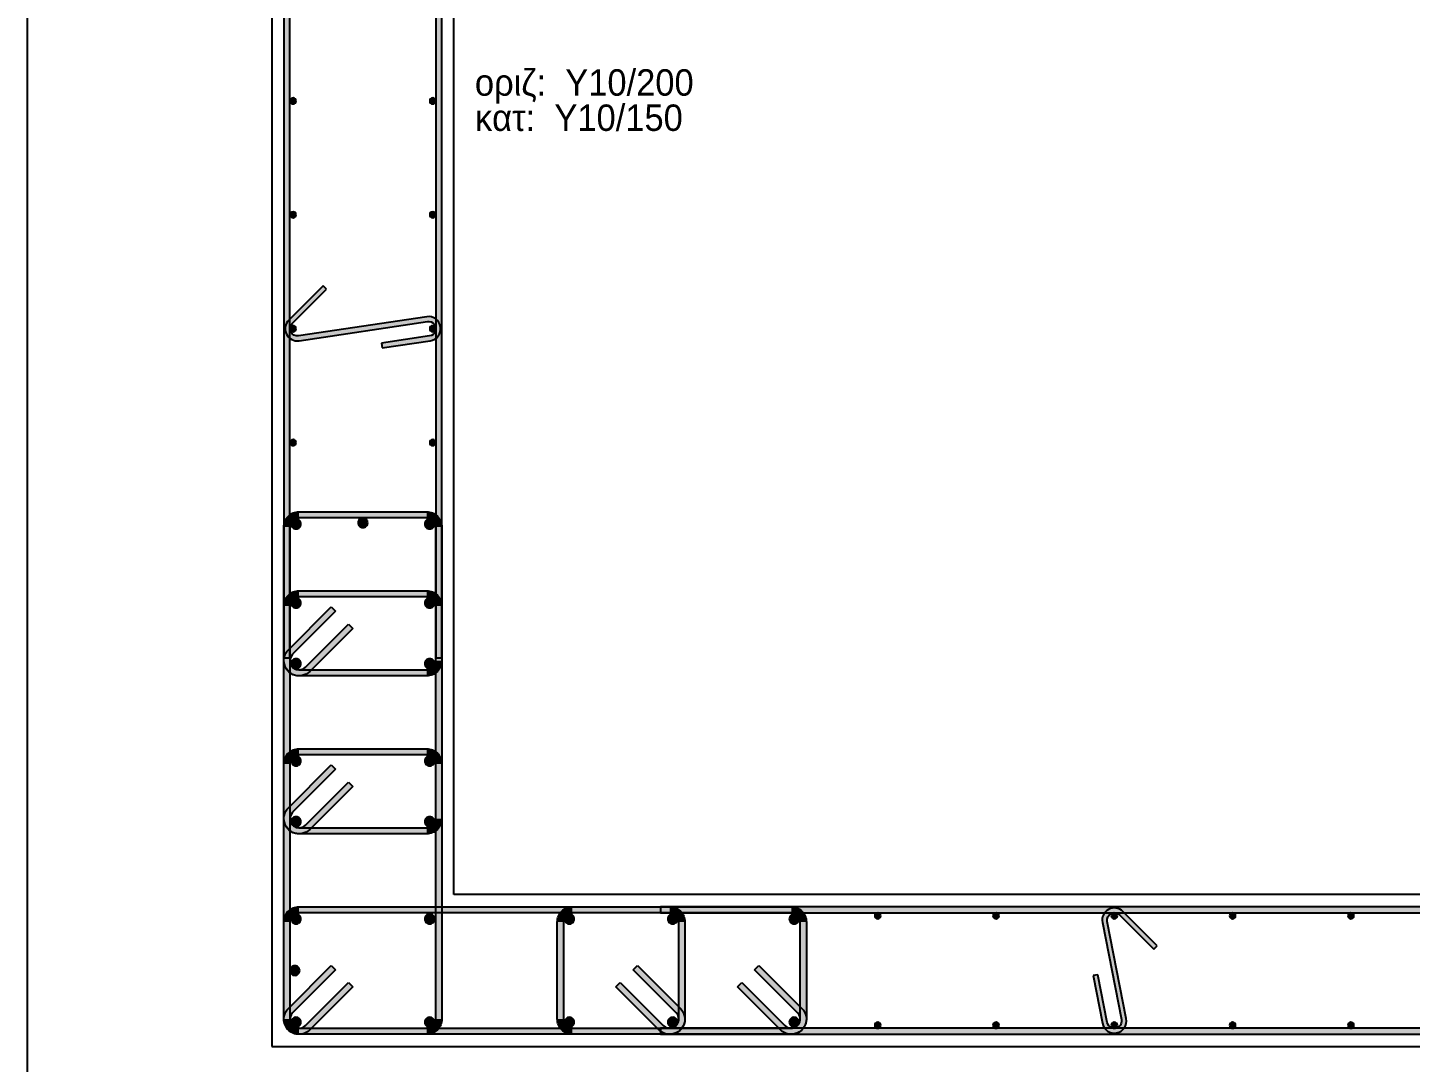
# Model space of a CAD drawing. Header units: millimetres. Extents: x -2171 to 1563, y -1758 to -1505.
# Drawn here: x 775.65 to 787.03, y -1623.61 to -1615.1 of the extents above; entities that cross this region are included whole.
import ezdxf

# ---------------------------------------------------------------- set-up
doc = ezdxf.new("R2010")
doc.units = ezdxf.units.MM
for name, color, linetype in [('-S_TEXT', 3, 'Continuous'), ('Col_Det', 7, 'Continuous'), ('Col_Det_Fill', 7, 'Continuous')]:
    doc.layers.add(name, color=color, linetype=linetype)
doc.styles.add('S1Arl22_b_934_161', font='arial.ttf', dxfattribs={"width": 0.933629, "height": 0.002175})

msp = doc.modelspace()

# ---------------------------------------------------------------- hatches: boundary and pattern name
at = {"layer": 'Col_Det_Fill'}
for color, points in [(252, [(777.8048, -1610.1814), (777.7548, -1610.1814), (777.7548, -1620.2844), (777.8048, -1620.2844)]), (252, [(779.0048, -1620.2844), (779.0548, -1620.2844), (779.0548, -1610.1814), (779.0048, -1610.1814)]), (133, [(777.8298, -1615.7266, 0.4142136), (777.8548, -1615.7016, 0.4142136), (777.8298, -1615.6766, 0.4142136), (777.8048, -1615.7016, 0.4142136)]), (133, [(778.9798, -1615.7266, 0.4142136), (779.0048, -1615.7016, 0.4142136), (778.9798, -1615.6766, 0.4142136), (778.9548, -1615.7016, 0.4142136)]), (133, [(777.8298, -1616.664, 0.4142136), (777.8548, -1616.639, 0.4142136), (777.8298, -1616.614, 0.4142136), (777.8048, -1616.639, 0.4142136)]), (133, [(778.9798, -1616.664, 0.4142136), (779.0048, -1616.639, 0.4142136), (778.9798, -1616.614, 0.4142136), (778.9548, -1616.639, 0.4142136)]), (252, [(777.7941, -1617.5056), (777.8224, -1617.5339), (778.1052, -1617.2511), (778.0769, -1617.2228)]), (252, [(777.8796, -1617.6752), (777.8737, -1617.6357, -0.7233449), (777.8224, -1617.5339), (777.7941, -1617.5056, 0.7233449)]), (252, [(778.9359, -1617.517), (778.93, -1617.4775), (777.8737, -1617.6357), (777.8796, -1617.6752)]), (252, [(778.9537, -1617.6357), (778.9596, -1617.6752, 1), (778.93, -1617.4775), (778.9359, -1617.517, -1)]), (133, [(777.8298, -1617.6013, 0.4142136), (777.8548, -1617.5763, 0.4142136), (777.8298, -1617.5513, 0.4142136), (777.8048, -1617.5763, 0.4142136)]), (252, [(778.5581, -1617.6949), (778.564, -1617.7345), (778.9596, -1617.6752), (778.9537, -1617.6357)]), (133, [(778.9798, -1617.6013, 0.4142136), (779.0048, -1617.5763, 0.4142136), (778.9798, -1617.5513, 0.4142136), (778.9548, -1617.5763, 0.4142136)]), (133, [(777.8298, -1618.5387, 0.4142136), (777.8548, -1618.5137, 0.4142136), (777.8298, -1618.4887, 0.4142136), (777.8048, -1618.5137, 0.4142136)]), (133, [(778.9798, -1618.5387, 0.4142136), (779.0048, -1618.5137, 0.4142136), (778.9798, -1618.4887, 0.4142136), (778.9548, -1618.5137, 0.4142136)]), (252, [(777.8048, -1619.2079), (777.7548, -1619.2079, -0.4142136), (777.8798, -1619.0829), (777.8798, -1619.1329, 0.4142136)]), (252, [(777.8798, -1619.1329), (777.8798, -1619.0829), (778.9298, -1619.0829), (778.9298, -1619.1329)]), (252, [(778.9298, -1619.1329), (778.9298, -1619.0829, -0.4142136), (779.0548, -1619.2079), (779.0048, -1619.2079, 0.4142136)]), (252, [(777.8048, -1623.2579), (777.7548, -1623.2579), (777.7548, -1619.2079), (777.8048, -1619.2079)]), (12, [(777.815, -1619.1832, 0.4142136), (777.855, -1619.2232, 0.4142136), (777.895, -1619.1832, 0.4142136), (777.855, -1619.1432, 0.4142136)]), (133, [(778.3648, -1619.1729, 0.4142136), (778.4048, -1619.2129, 0.4142136), (778.4448, -1619.1729, 0.4142136), (778.4048, -1619.1329, 0.4142136)]), (12, [(778.9145, -1619.1832, 0.4142136), (778.9545, -1619.2232, 0.4142136), (778.9945, -1619.1832, 0.4142136), (778.9545, -1619.1432, 0.4142136)]), (252, [(779.0048, -1619.2079), (779.0548, -1619.2079), (779.0548, -1623.2579), (779.0048, -1623.2579)]), (252, [(777.8048, -1619.8579), (777.7548, -1619.8579, -0.4142136), (777.8798, -1619.7329), (777.8798, -1619.7829, 0.4142136)]), (56, [(777.815, -1619.8332, 0.4142136), (777.855, -1619.8732, 0.4142136), (777.895, -1619.8332, 0.4142136), (777.855, -1619.7932, 0.4142136)]), (252, [(777.8798, -1619.7829), (777.8798, -1619.7329), (778.9298, -1619.7329), (778.9298, -1619.7829)]), (56, [(778.9145, -1619.8332, 0.4142136), (778.9545, -1619.8732, 0.4142136), (778.9945, -1619.8332, 0.4142136), (778.9545, -1619.7932, 0.4142136)]), (252, [(778.9298, -1619.7829), (778.9298, -1619.7329, -0.4142136), (779.0548, -1619.8579), (779.0048, -1619.8579, 0.4142136)]), (252, [(777.8048, -1620.3079), (777.7548, -1620.3079), (777.7548, -1619.8579), (777.8048, -1619.8579)]), (252, [(777.8268, -1620.2549), (777.7914, -1620.2195), (778.145, -1619.866), (778.1803, -1619.9013)]), (252, [(779.0048, -1619.8579), (779.0548, -1619.8579), (779.0548, -1620.3079), (779.0048, -1620.3079)]), (252, [(778.2864, -1620.0074), (778.3217, -1620.0427), (777.9682, -1620.3963), (777.9328, -1620.3609)]), (252, [(777.8798, -1620.3829), (777.8798, -1620.4329, -0.6681786), (777.7914, -1620.2195), (777.8268, -1620.2549, 0.6681786)]), (252, [(777.9328, -1620.3609), (777.9682, -1620.3963, -0.6681786), (777.7548, -1620.3079), (777.8048, -1620.3079, 0.6681786)]), (56, [(777.815, -1620.3327, 0.4142136), (777.855, -1620.3727, 0.4142136), (777.895, -1620.3327, 0.4142136), (777.855, -1620.2927, 0.4142136)]), (56, [(778.9145, -1620.3327, 0.4142136), (778.9545, -1620.3727, 0.4142136), (778.9945, -1620.3327, 0.4142136), (778.9545, -1620.2927, 0.4142136)]), (252, [(779.0048, -1620.3079), (779.0548, -1620.3079, -0.4142136), (778.9298, -1620.4329), (778.9298, -1620.3829, 0.4142136)]), (252, [(778.9298, -1620.3829), (778.9298, -1620.4329), (777.8798, -1620.4329), (777.8798, -1620.3829)]), (252, [(777.8048, -1621.1579), (777.7548, -1621.1579, -0.4142136), (777.8798, -1621.0329), (777.8798, -1621.0829, 0.4142136)]), (252, [(777.8798, -1621.0829), (777.8798, -1621.0329), (778.9298, -1621.0329), (778.9298, -1621.0829)]), (252, [(778.9298, -1621.0829), (778.9298, -1621.0329, -0.4142136), (779.0548, -1621.1579), (779.0048, -1621.1579, 0.4142136)]), (252, [(777.8048, -1621.6079), (777.7548, -1621.6079), (777.7548, -1621.1579), (777.8048, -1621.1579)]), (252, [(777.8268, -1621.5549), (777.7914, -1621.5195), (778.145, -1621.166), (778.1803, -1621.2013)]), (56, [(777.815, -1621.1332, 0.4142136), (777.855, -1621.1732, 0.4142136), (777.895, -1621.1332, 0.4142136), (777.855, -1621.0932, 0.4142136)]), (56, [(778.9145, -1621.1332, 0.4142136), (778.9545, -1621.1732, 0.4142136), (778.9945, -1621.1332, 0.4142136), (778.9545, -1621.0932, 0.4142136)]), (252, [(779.0048, -1621.1579), (779.0548, -1621.1579), (779.0548, -1621.6079), (779.0048, -1621.6079)]), (252, [(778.2864, -1621.3074), (778.3217, -1621.3427), (777.9682, -1621.6963), (777.9328, -1621.6609)]), (252, [(777.8798, -1621.6829), (777.8798, -1621.7329, -0.6681786), (777.7914, -1621.5195), (777.8268, -1621.5549, 0.6681786)]), (252, [(777.9328, -1621.6609), (777.9682, -1621.6963, -0.6681786), (777.7548, -1621.6079), (777.8048, -1621.6079, 0.6681786)]), (56, [(777.815, -1621.6327, 0.4142136), (777.855, -1621.6727, 0.4142136), (777.895, -1621.6327, 0.4142136), (777.855, -1621.5927, 0.4142136)]), (56, [(778.9145, -1621.6327, 0.4142136), (778.9545, -1621.6727, 0.4142136), (778.9945, -1621.6327, 0.4142136), (778.9545, -1621.5927, 0.4142136)]), (252, [(779.0048, -1621.6079), (779.0548, -1621.6079, -0.4142136), (778.9298, -1621.7329), (778.9298, -1621.6829, 0.4142136)]), (252, [(778.9298, -1621.6829), (778.9298, -1621.7329), (777.8798, -1621.7329), (777.8798, -1621.6829)]), (252, [(777.8048, -1622.4579), (777.7548, -1622.4579, -0.4142136), (777.8798, -1622.3329), (777.8798, -1622.3829, 0.4142136)]), (12, [(777.815, -1622.4332, 0.4142136), (777.855, -1622.4732, 0.4142136), (777.895, -1622.4332, 0.4142136), (777.855, -1622.3932, 0.4142136)]), (252, [(777.8798, -1622.3829), (777.8798, -1622.3329), (781.9298, -1622.3329), (781.9298, -1622.3829)]), (12, [(778.9145, -1622.4332, 0.4142136), (778.9545, -1622.4732, 0.4142136), (778.9945, -1622.4332, 0.4142136), (778.9545, -1622.3932, 0.4142136)]), (252, [(780.0548, -1622.4579), (780.0048, -1622.4579, -0.4142136), (780.1298, -1622.3329), (780.1298, -1622.3829, 0.4142136)]), (56, [(780.065, -1622.4332, 0.4142136), (780.105, -1622.4732, 0.4142136), (780.145, -1622.4332, 0.4142136), (780.105, -1622.3932, 0.4142136)]), (252, [(780.1298, -1622.3829), (780.1298, -1622.3329), (780.9298, -1622.3329), (780.9298, -1622.3829)]), (252, [(801.9563, -1622.3829), (801.9563, -1622.3329), (780.8533, -1622.3329), (780.8533, -1622.3829)]), (56, [(780.9145, -1622.4332, 0.4142136), (780.9545, -1622.4732, 0.4142136), (780.9945, -1622.4332, 0.4142136), (780.9545, -1622.3932, 0.4142136)]), (252, [(780.9298, -1622.3829), (780.9298, -1622.3329, -0.4142136), (781.0548, -1622.4579), (781.0048, -1622.4579, 0.4142136)]), (12, [(781.9145, -1622.4332, 0.4142136), (781.9545, -1622.4732, 0.4142136), (781.9945, -1622.4332, 0.4142136), (781.9545, -1622.3932, 0.4142136)]), (252, [(781.9298, -1622.3829), (781.9298, -1622.3329, -0.4142136), (782.0548, -1622.4579), (782.0048, -1622.4579, 0.4142136)]), (133, [(782.6171, -1622.4079, 0.4142136), (782.6421, -1622.4329, 0.4142136), (782.6671, -1622.4079, 0.4142136), (782.6421, -1622.3829, 0.4142136)]), (133, [(783.5907, -1622.4079, 0.4142136), (783.6157, -1622.4329, 0.4142136), (783.6407, -1622.4079, 0.4142136), (783.6157, -1622.3829, 0.4142136)]), (252, [(784.4912, -1622.4622), (784.5305, -1622.4545, -0.7407348), (784.6318, -1622.4005), (784.6601, -1622.3722, 0.7407348)]), (133, [(784.5644, -1622.4079, 0.4142136), (784.5894, -1622.4329, 0.4142136), (784.6144, -1622.4079, 0.4142136), (784.5894, -1622.3829, 0.4142136)]), (252, [(784.6601, -1622.3722), (784.6318, -1622.4005), (784.9146, -1622.6833), (784.9429, -1622.655)]), (133, [(785.538, -1622.4079, 0.4142136), (785.563, -1622.4329, 0.4142136), (785.588, -1622.4079, 0.4142136), (785.563, -1622.3829, 0.4142136)]), (133, [(786.5116, -1622.4079, 0.4142136), (786.5366, -1622.4329, 0.4142136), (786.5616, -1622.4079, 0.4142136), (786.5366, -1622.3829, 0.4142136)]), (252, [(777.8048, -1623.2579), (777.7548, -1623.2579), (777.7548, -1622.4579), (777.8048, -1622.4579)]), (252, [(780.0548, -1623.2579), (780.0048, -1623.2579), (780.0048, -1622.4579), (780.0548, -1622.4579)]), (252, [(781.0048, -1622.4579), (781.0548, -1622.4579), (781.0548, -1623.2579), (781.0048, -1623.2579)]), (252, [(782.0048, -1622.4579), (782.0548, -1622.4579), (782.0548, -1623.2579), (782.0048, -1623.2579)]), (252, [(784.6482, -1623.2613), (784.6875, -1623.2536), (784.5305, -1622.4545), (784.4912, -1622.4622)]), (252, [(777.8268, -1623.2049), (777.7914, -1623.1695), (778.145, -1622.816), (778.1803, -1622.8513)]), (133, [(777.8048, -1622.8579, 0.4142136), (777.8448, -1622.8979, 0.4142136), (777.8848, -1622.8579, 0.4142136), (777.8448, -1622.8179, 0.4142136)]), (252, [(780.6293, -1622.8513), (780.6646, -1622.816), (781.0182, -1623.1695), (780.9828, -1623.2049)]), (252, [(781.6293, -1622.8513), (781.6646, -1622.816), (782.0182, -1623.1695), (781.9828, -1623.2049)]), (252, [(778.2864, -1622.9574), (778.3217, -1622.9927), (777.9682, -1623.3463), (777.9328, -1623.3109)]), (252, [(780.8768, -1623.3109), (780.8414, -1623.3463), (780.4878, -1622.9927), (780.5232, -1622.9574)]), (252, [(781.8768, -1623.3109), (781.8414, -1623.3463), (781.4878, -1622.9927), (781.5232, -1622.9574)]), (252, [(784.4534, -1622.892), (784.4141, -1622.8997), (784.4912, -1623.2922), (784.5305, -1623.2845)]), (252, [(777.8798, -1623.3329), (777.8798, -1623.3829, -0.6681786), (777.7914, -1623.1695), (777.8268, -1623.2049, 0.6681786)]), (252, [(780.9828, -1623.2049), (781.0182, -1623.1695, -0.6681786), (780.9298, -1623.3829), (780.9298, -1623.3329, 0.6681786)]), (252, [(781.9828, -1623.2049), (782.0182, -1623.1695, -0.6681786), (781.9298, -1623.3829), (781.9298, -1623.3329, 0.6681786)]), (252, [(777.9328, -1623.3109), (777.9682, -1623.3463, -0.6681786), (777.7548, -1623.2579), (777.8048, -1623.2579, 0.6681786)]), (252, [(777.8798, -1623.3329), (777.8798, -1623.3829, -0.4142136), (777.7548, -1623.2579), (777.8048, -1623.2579, 0.4142136)]), (12, [(777.815, -1623.2827, 0.4142136), (777.855, -1623.3227, 0.4142136), (777.895, -1623.2827, 0.4142136), (777.855, -1623.2427, 0.4142136)]), (12, [(778.9145, -1623.2827, 0.4142136), (778.9545, -1623.3227, 0.4142136), (778.9945, -1623.2827, 0.4142136), (778.9545, -1623.2427, 0.4142136)]), (252, [(779.0048, -1623.2579), (779.0548, -1623.2579, -0.4142136), (778.9298, -1623.3829), (778.9298, -1623.3329, 0.4142136)]), (252, [(780.1298, -1623.3329), (780.1298, -1623.3829, -0.4142136), (780.0048, -1623.2579), (780.0548, -1623.2579, 0.4142136)]), (56, [(780.065, -1623.2827, 0.4142136), (780.105, -1623.3227, 0.4142136), (780.145, -1623.2827, 0.4142136), (780.105, -1623.2427, 0.4142136)]), (252, [(781.0048, -1623.2579), (781.0548, -1623.2579, -0.6681786), (780.8414, -1623.3463), (780.8768, -1623.3109, 0.6681786)]), (56, [(780.9145, -1623.2827, 0.4142136), (780.9545, -1623.3227, 0.4142136), (780.9945, -1623.2827, 0.4142136), (780.9545, -1623.2427, 0.4142136)]), (252, [(782.0048, -1623.2579), (782.0548, -1623.2579, -0.6681786), (781.8414, -1623.3463), (781.8768, -1623.3109, 0.6681786)]), (12, [(781.9145, -1623.2827, 0.4142136), (781.9545, -1623.3227, 0.4142136), (781.9945, -1623.2827, 0.4142136), (781.9545, -1623.2427, 0.4142136)]), (133, [(782.6171, -1623.3079, 0.4142136), (782.6421, -1623.3329, 0.4142136), (782.6671, -1623.3079, 0.4142136), (782.6421, -1623.2829, 0.4142136)]), (133, [(783.5907, -1623.3079, 0.4142136), (783.6157, -1623.3329, 0.4142136), (783.6407, -1623.3079, 0.4142136), (783.6157, -1623.2829, 0.4142136)]), (252, [(784.5305, -1623.2845), (784.4912, -1623.2922, 1), (784.6875, -1623.2536), (784.6482, -1623.2613, -1)]), (133, [(784.5644, -1623.3079, 0.4142136), (784.5894, -1623.3329, 0.4142136), (784.6144, -1623.3079, 0.4142136), (784.5894, -1623.2829, 0.4142136)]), (133, [(785.538, -1623.3079, 0.4142136), (785.563, -1623.3329, 0.4142136), (785.588, -1623.3079, 0.4142136), (785.563, -1623.2829, 0.4142136)]), (133, [(786.5116, -1623.3079, 0.4142136), (786.5366, -1623.3329, 0.4142136), (786.5616, -1623.3079, 0.4142136), (786.5366, -1623.2829, 0.4142136)]), (252, [(778.9298, -1623.3329), (778.9298, -1623.3829), (777.8798, -1623.3829), (777.8798, -1623.3329)]), (252, [(781.9298, -1623.3329), (781.9298, -1623.3829), (777.8798, -1623.3829), (777.8798, -1623.3329)]), (252, [(780.9298, -1623.3329), (780.9298, -1623.3829), (780.1298, -1623.3829), (780.1298, -1623.3329)]), (252, [(780.8533, -1623.3329), (780.8533, -1623.3829), (801.9563, -1623.3829), (801.9563, -1623.3329)])]:
    msp.add_hatch(color=color, dxfattribs=at).paths.add_polyline_path(points)

# ---------------------------------------------------------------- linework, layer by layer
at = {"layer": '-S_TEXT', "ltscale": 5}
msp.add_lwpolyline([(775.6459, -1590.2497), (833.7934, -1590.2497), (833.7934, -1630.2944), (775.6459, -1630.2944)], close=True, dxfattribs=at)
at = {"layer": 'Col_Det', "color": 7}
for points in [[(777.6548, -1606.9829), (777.6548, -1623.4829)], [(779.1548, -1622.2329), (779.1548, -1606.9829)], [(777.7548, -1610.1814), (777.7548, -1620.2844)], [(777.8048, -1620.2844), (777.8048, -1610.1814)], [(779.0048, -1610.1814), (779.0048, -1620.2844)], [(779.0548, -1620.2844), (779.0548, -1610.1814)], [(778.0769, -1617.2228), (777.7941, -1617.5056)], [(777.8224, -1617.5339), (778.1052, -1617.2511)], [(778.1052, -1617.2511), (778.0769, -1617.2228)], [(778.93, -1617.4775), (777.8737, -1617.6357)], [(777.8796, -1617.6752), (778.9359, -1617.517)], [(778.9537, -1617.6357), (778.5581, -1617.6949)], [(778.5581, -1617.6949), (778.564, -1617.7345)], [(778.564, -1617.7345), (778.9596, -1617.6752)], [(777.8798, -1619.0829), (778.9298, -1619.0829)], [(777.7548, -1623.2579), (777.7548, -1619.2079)], [(777.8048, -1619.2079), (777.8048, -1623.2579)], [(778.9298, -1619.1329), (777.8798, -1619.1329)], [(779.0048, -1623.2579), (779.0048, -1619.2079)], [(779.0548, -1619.2079), (779.0548, -1623.2579)], [(777.8798, -1619.7329), (778.9298, -1619.7329)], [(778.9298, -1619.7829), (777.8798, -1619.7829)], [(777.7548, -1620.3079), (777.7548, -1619.8579)], [(777.7914, -1620.2195), (778.145, -1619.866)], [(777.8048, -1619.8579), (777.8048, -1620.3079)], [(778.1803, -1619.9013), (777.8268, -1620.2549)], [(778.145, -1619.866), (778.1803, -1619.9013)], [(779.0048, -1620.3079), (779.0048, -1619.8579)], [(779.0548, -1619.8579), (779.0548, -1620.3079)], [(777.9328, -1620.3609), (778.2864, -1620.0074)], [(778.2864, -1620.0074), (778.3217, -1620.0427)], [(778.3217, -1620.0427), (777.9682, -1620.3963)], [(777.7548, -1620.2844), (777.8048, -1620.2844)], [(779.0048, -1620.2844), (779.0548, -1620.2844)], [(777.8798, -1620.3829), (778.9298, -1620.3829)], [(778.9298, -1620.4329), (777.8798, -1620.4329)], [(777.8798, -1621.0329), (778.9298, -1621.0329)], [(777.7548, -1621.6079), (777.7548, -1621.1579)], [(777.7914, -1621.5195), (778.145, -1621.166)], [(777.8048, -1621.1579), (777.8048, -1621.6079)], [(778.9298, -1621.0829), (777.8798, -1621.0829)], [(778.145, -1621.166), (778.1803, -1621.2013)], [(779.0048, -1621.6079), (779.0048, -1621.1579)], [(779.0548, -1621.1579), (779.0548, -1621.6079)], [(778.1803, -1621.2013), (777.8268, -1621.5549)], [(777.9328, -1621.6609), (778.2864, -1621.3074)], [(778.3217, -1621.3427), (777.9682, -1621.6963)], [(778.2864, -1621.3074), (778.3217, -1621.3427)], [(777.8798, -1621.6829), (778.9298, -1621.6829)], [(778.9298, -1621.7329), (777.8798, -1621.7329)], [(805.1548, -1622.2329), (779.1548, -1622.2329)], [(777.8798, -1622.3329), (781.9298, -1622.3329)], [(781.9298, -1622.3829), (777.8798, -1622.3829)], [(780.1298, -1622.3329), (780.9298, -1622.3329)], [(780.9298, -1622.3829), (780.1298, -1622.3829)], [(801.9563, -1622.3329), (780.8533, -1622.3329)], [(780.8533, -1622.3329), (780.8533, -1622.3829)], [(780.8533, -1622.3829), (801.9563, -1622.3829)], [(784.6318, -1622.4005), (784.9146, -1622.6833)], [(784.9429, -1622.655), (784.6601, -1622.3722)], [(777.7548, -1623.2579), (777.7548, -1622.4579)], [(777.8048, -1622.4579), (777.8048, -1623.2579)], [(780.0048, -1623.2579), (780.0048, -1622.4579)], [(780.0548, -1622.4579), (780.0548, -1623.2579)], [(781.0048, -1623.2579), (781.0048, -1622.4579)], [(781.0548, -1622.4579), (781.0548, -1623.2579)], [(782.0048, -1623.2579), (782.0048, -1622.4579)], [(782.0548, -1622.4579), (782.0548, -1623.2579)], [(784.4912, -1622.4622), (784.6482, -1623.2613)], [(784.6875, -1623.2536), (784.5305, -1622.4545)], [(784.9146, -1622.6833), (784.9429, -1622.655)], [(777.7914, -1623.1695), (778.145, -1622.816)], [(778.1803, -1622.8513), (777.8268, -1623.2049)], [(778.145, -1622.816), (778.1803, -1622.8513)], [(780.6293, -1622.8513), (780.6646, -1622.816)], [(780.9828, -1623.2049), (780.6293, -1622.8513)], [(780.6646, -1622.816), (781.0182, -1623.1695)], [(781.6293, -1622.8513), (781.6646, -1622.816)], [(781.9828, -1623.2049), (781.6293, -1622.8513)], [(781.6646, -1622.816), (782.0182, -1623.1695)], [(777.9328, -1623.3109), (778.2864, -1622.9574)], [(778.2864, -1622.9574), (778.3217, -1622.9927)], [(780.4878, -1622.9927), (780.5232, -1622.9574)], [(780.5232, -1622.9574), (780.8768, -1623.3109)], [(781.4878, -1622.9927), (781.5232, -1622.9574)], [(781.5232, -1622.9574), (781.8768, -1623.3109)], [(784.4534, -1622.892), (784.4141, -1622.8997)], [(784.4141, -1622.8997), (784.4912, -1623.2922)], [(784.5305, -1623.2845), (784.4534, -1622.892)], [(778.3217, -1622.9927), (777.9682, -1623.3463)], [(780.8414, -1623.3463), (780.4878, -1622.9927)], [(781.8414, -1623.3463), (781.4878, -1622.9927)], [(777.8798, -1623.3329), (778.9298, -1623.3329)], [(777.8798, -1623.3329), (781.9298, -1623.3329)], [(778.9298, -1623.3829), (777.8798, -1623.3829)], [(781.9298, -1623.3829), (777.8798, -1623.3829)], [(780.1298, -1623.3329), (780.9298, -1623.3329)], [(780.9298, -1623.3829), (780.1298, -1623.3829)], [(780.8533, -1623.3329), (780.8533, -1623.3829)], [(801.9563, -1623.3329), (780.8533, -1623.3329)], [(780.8533, -1623.3829), (801.9563, -1623.3829)], [(777.6548, -1623.4829), (805.1548, -1623.4829)]]:
    msp.add_lwpolyline(points, dxfattribs=at)
for points in [[(777.8298, -1615.6766, 0.4142136), (777.8048, -1615.7016, 0.4142136)], [(777.8048, -1615.7016, 0.4142136), (777.8298, -1615.7266, 0.4142136)], [(777.8548, -1615.7016, 0.4142136), (777.8298, -1615.6766, 0.4142136)], [(777.8298, -1615.7266, 0.4142136), (777.8548, -1615.7016, 0.4142136)], [(778.9798, -1615.6766, 0.4142136), (778.9548, -1615.7016, 0.4142136)], [(778.9548, -1615.7016, 0.4142136), (778.9798, -1615.7266, 0.4142136)], [(779.0048, -1615.7016, 0.4142136), (778.9798, -1615.6766, 0.4142136)], [(778.9798, -1615.7266, 0.4142136), (779.0048, -1615.7016, 0.4142136)], [(777.8298, -1616.614, 0.4142136), (777.8048, -1616.639, 0.4142136)], [(777.8548, -1616.639, 0.4142136), (777.8298, -1616.614, 0.4142136)], [(778.9798, -1616.614, 0.4142136), (778.9548, -1616.639, 0.4142136)], [(779.0048, -1616.639, 0.4142136), (778.9798, -1616.614, 0.4142136)], [(777.8048, -1616.639, 0.4142136), (777.8298, -1616.664, 0.4142136)], [(777.8298, -1616.664, 0.4142136), (777.8548, -1616.639, 0.4142136)], [(778.9548, -1616.639, 0.4142136), (778.9798, -1616.664, 0.4142136)], [(778.9798, -1616.664, 0.4142136), (779.0048, -1616.639, 0.4142136)], [(777.7941, -1617.5056, 0.7233449), (777.8796, -1617.6752, 0.7233449)], [(778.9596, -1617.6752, 1), (778.93, -1617.4775)], [(778.9359, -1617.517, -1), (778.9537, -1617.6357, -1)], [(777.8737, -1617.6357, -0.7233449), (777.8224, -1617.5339)], [(777.8298, -1617.5513, 0.4142136), (777.8048, -1617.5763, 0.4142136)], [(777.8048, -1617.5763, 0.4142136), (777.8298, -1617.6013, 0.4142136)], [(777.8548, -1617.5763, 0.4142136), (777.8298, -1617.5513, 0.4142136)], [(777.8298, -1617.6013, 0.4142136), (777.8548, -1617.5763, 0.4142136)], [(778.9798, -1617.5513, 0.4142136), (778.9548, -1617.5763, 0.4142136)], [(778.9548, -1617.5763, 0.4142136), (778.9798, -1617.6013, 0.4142136)], [(779.0048, -1617.5763, 0.4142136), (778.9798, -1617.5513, 0.4142136)], [(778.9798, -1617.6013, 0.4142136), (779.0048, -1617.5763, 0.4142136)], [(777.8298, -1618.4887, 0.4142136), (777.8048, -1618.5137, 0.4142136)], [(777.8048, -1618.5137, 0.4142136), (777.8298, -1618.5387, 0.4142136)], [(777.8548, -1618.5137, 0.4142136), (777.8298, -1618.4887, 0.4142136)], [(777.8298, -1618.5387, 0.4142136), (777.8548, -1618.5137, 0.4142136)], [(778.9798, -1618.4887, 0.4142136), (778.9548, -1618.5137, 0.4142136)], [(778.9548, -1618.5137, 0.4142136), (778.9798, -1618.5387, 0.4142136)], [(779.0048, -1618.5137, 0.4142136), (778.9798, -1618.4887, 0.4142136)], [(778.9798, -1618.5387, 0.4142136), (779.0048, -1618.5137, 0.4142136)], [(777.7548, -1619.2079, -0.4142136), (777.8798, -1619.0829)], [(778.9298, -1619.0829, -0.4142136), (779.0548, -1619.2079)], [(777.8798, -1619.1329, 0.4142136), (777.8048, -1619.2079, 0.4142136)], [(777.855, -1619.1432, 0.4142136), (777.815, -1619.1832, 0.4142136)], [(777.815, -1619.1832, 0.4142136), (777.855, -1619.2232, 0.4142136)], [(777.895, -1619.1832, 0.4142136), (777.855, -1619.1432, 0.4142136)], [(777.855, -1619.2232, 0.4142136), (777.895, -1619.1832, 0.4142136)], [(778.4048, -1619.1329, 0.4142136), (778.3648, -1619.1729, 0.4142136)], [(778.3648, -1619.1729, 0.4142136), (778.4048, -1619.2129, 0.4142136)], [(778.4448, -1619.1729, 0.4142136), (778.4048, -1619.1329, 0.4142136)], [(778.4048, -1619.2129, 0.4142136), (778.4448, -1619.1729, 0.4142136)], [(778.9545, -1619.1432, 0.4142136), (778.9145, -1619.1832, 0.4142136)], [(778.9145, -1619.1832, 0.4142136), (778.9545, -1619.2232, 0.4142136)], [(779.0048, -1619.2079, 0.4142136), (778.9298, -1619.1329, 0.4142136)], [(778.9945, -1619.1832, 0.4142136), (778.9545, -1619.1432, 0.4142136)], [(778.9545, -1619.2232, 0.4142136), (778.9945, -1619.1832, 0.4142136)], [(777.7548, -1619.8579, -0.4142136), (777.8798, -1619.7329)], [(777.8798, -1619.7829, 0.4142136), (777.8048, -1619.8579, 0.4142136)], [(777.855, -1619.7932, 0.4142136), (777.815, -1619.8332, 0.4142136)], [(777.895, -1619.8332, 0.4142136), (777.855, -1619.7932, 0.4142136)], [(778.9545, -1619.7932, 0.4142136), (778.9145, -1619.8332, 0.4142136)], [(778.9298, -1619.7329, -0.4142136), (779.0548, -1619.8579)], [(779.0048, -1619.8579, 0.4142136), (778.9298, -1619.7829, 0.4142136)], [(778.9945, -1619.8332, 0.4142136), (778.9545, -1619.7932, 0.4142136)], [(777.815, -1619.8332, 0.4142136), (777.855, -1619.8732, 0.4142136)], [(777.855, -1619.8732, 0.4142136), (777.895, -1619.8332, 0.4142136)], [(778.9145, -1619.8332, 0.4142136), (778.9545, -1619.8732, 0.4142136)], [(778.9545, -1619.8732, 0.4142136), (778.9945, -1619.8332, 0.4142136)], [(777.8798, -1620.4329, -0.6681786), (777.7914, -1620.2195)], [(777.8268, -1620.2549, 0.6681786), (777.8798, -1620.3829, 0.6681786)], [(777.9682, -1620.3963, -0.6681786), (777.7548, -1620.3079)], [(777.8048, -1620.3079, 0.6681786), (777.9328, -1620.3609, 0.6681786)], [(777.855, -1620.2927, 0.4142136), (777.815, -1620.3327, 0.4142136)], [(777.815, -1620.3327, 0.4142136), (777.855, -1620.3727, 0.4142136)], [(777.895, -1620.3327, 0.4142136), (777.855, -1620.2927, 0.4142136)], [(777.855, -1620.3727, 0.4142136), (777.895, -1620.3327, 0.4142136)], [(778.9545, -1620.2927, 0.4142136), (778.9145, -1620.3327, 0.4142136)], [(778.9145, -1620.3327, 0.4142136), (778.9545, -1620.3727, 0.4142136)], [(779.0548, -1620.3079, -0.4142136), (778.9298, -1620.4329)], [(778.9298, -1620.3829, 0.4142136), (779.0048, -1620.3079, 0.4142136)], [(778.9945, -1620.3327, 0.4142136), (778.9545, -1620.2927, 0.4142136)], [(778.9545, -1620.3727, 0.4142136), (778.9945, -1620.3327, 0.4142136)], [(777.7548, -1621.1579, -0.4142136), (777.8798, -1621.0329)], [(778.9298, -1621.0329, -0.4142136), (779.0548, -1621.1579)], [(777.8798, -1621.0829, 0.4142136), (777.8048, -1621.1579, 0.4142136)], [(777.855, -1621.0932, 0.4142136), (777.815, -1621.1332, 0.4142136)], [(777.815, -1621.1332, 0.4142136), (777.855, -1621.1732, 0.4142136)], [(777.895, -1621.1332, 0.4142136), (777.855, -1621.0932, 0.4142136)], [(777.855, -1621.1732, 0.4142136), (777.895, -1621.1332, 0.4142136)], [(778.9545, -1621.0932, 0.4142136), (778.9145, -1621.1332, 0.4142136)], [(778.9145, -1621.1332, 0.4142136), (778.9545, -1621.1732, 0.4142136)], [(779.0048, -1621.1579, 0.4142136), (778.9298, -1621.0829, 0.4142136)], [(778.9945, -1621.1332, 0.4142136), (778.9545, -1621.0932, 0.4142136)], [(778.9545, -1621.1732, 0.4142136), (778.9945, -1621.1332, 0.4142136)], [(777.8798, -1621.7329, -0.6681786), (777.7914, -1621.5195)], [(777.9682, -1621.6963, -0.6681786), (777.7548, -1621.6079)], [(777.8268, -1621.5549, 0.6681786), (777.8798, -1621.6829, 0.6681786)], [(777.8048, -1621.6079, 0.6681786), (777.9328, -1621.6609, 0.6681786)], [(777.855, -1621.5927, 0.4142136), (777.815, -1621.6327, 0.4142136)], [(777.895, -1621.6327, 0.4142136), (777.855, -1621.5927, 0.4142136)], [(778.9545, -1621.5927, 0.4142136), (778.9145, -1621.6327, 0.4142136)], [(779.0548, -1621.6079, -0.4142136), (778.9298, -1621.7329)], [(778.9298, -1621.6829, 0.4142136), (779.0048, -1621.6079, 0.4142136)], [(778.9945, -1621.6327, 0.4142136), (778.9545, -1621.5927, 0.4142136)], [(777.815, -1621.6327, 0.4142136), (777.855, -1621.6727, 0.4142136)], [(777.855, -1621.6727, 0.4142136), (777.895, -1621.6327, 0.4142136)], [(778.9145, -1621.6327, 0.4142136), (778.9545, -1621.6727, 0.4142136)], [(778.9545, -1621.6727, 0.4142136), (778.9945, -1621.6327, 0.4142136)], [(777.7548, -1622.4579, -0.4142136), (777.8798, -1622.3329)], [(777.8798, -1622.3829, 0.4142136), (777.8048, -1622.4579, 0.4142136)], [(777.855, -1622.3932, 0.4142136), (777.815, -1622.4332, 0.4142136)], [(777.895, -1622.4332, 0.4142136), (777.855, -1622.3932, 0.4142136)], [(778.9545, -1622.3932, 0.4142136), (778.9145, -1622.4332, 0.4142136)], [(778.9945, -1622.4332, 0.4142136), (778.9545, -1622.3932, 0.4142136)], [(780.0048, -1622.4579, -0.4142136), (780.1298, -1622.3329)], [(780.1298, -1622.3829, 0.4142136), (780.0548, -1622.4579, 0.4142136)], [(780.105, -1622.3932, 0.4142136), (780.065, -1622.4332, 0.4142136)], [(780.145, -1622.4332, 0.4142136), (780.105, -1622.3932, 0.4142136)], [(780.9545, -1622.3932, 0.4142136), (780.9145, -1622.4332, 0.4142136)], [(780.9298, -1622.3329, -0.4142136), (781.0548, -1622.4579)], [(781.0048, -1622.4579, 0.4142136), (780.9298, -1622.3829, 0.4142136)], [(780.9945, -1622.4332, 0.4142136), (780.9545, -1622.3932, 0.4142136)], [(781.9545, -1622.3932, 0.4142136), (781.9145, -1622.4332, 0.4142136)], [(781.9298, -1622.3329, -0.4142136), (782.0548, -1622.4579)], [(782.0048, -1622.4579, 0.4142136), (781.9298, -1622.3829, 0.4142136)], [(781.9945, -1622.4332, 0.4142136), (781.9545, -1622.3932, 0.4142136)], [(782.6421, -1622.3829, 0.4142136), (782.6171, -1622.4079, 0.4142136)], [(782.6171, -1622.4079, 0.4142136), (782.6421, -1622.4329, 0.4142136)], [(782.6671, -1622.4079, 0.4142136), (782.6421, -1622.3829, 0.4142136)], [(782.6421, -1622.4329, 0.4142136), (782.6671, -1622.4079, 0.4142136)], [(783.6157, -1622.3829, 0.4142136), (783.5907, -1622.4079, 0.4142136)], [(783.5907, -1622.4079, 0.4142136), (783.6157, -1622.4329, 0.4142136)], [(783.6407, -1622.4079, 0.4142136), (783.6157, -1622.3829, 0.4142136)], [(783.6157, -1622.4329, 0.4142136), (783.6407, -1622.4079, 0.4142136)], [(784.6601, -1622.3722, 0.7407348), (784.4912, -1622.4622, 0.7407348)], [(784.5305, -1622.4545, -0.7407348), (784.6318, -1622.4005)], [(784.5894, -1622.3829, 0.4142136), (784.5644, -1622.4079, 0.4142136)], [(784.5644, -1622.4079, 0.4142136), (784.5894, -1622.4329, 0.4142136)], [(784.6144, -1622.4079, 0.4142136), (784.5894, -1622.3829, 0.4142136)], [(784.5894, -1622.4329, 0.4142136), (784.6144, -1622.4079, 0.4142136)], [(785.563, -1622.3829, 0.4142136), (785.538, -1622.4079, 0.4142136)], [(785.538, -1622.4079, 0.4142136), (785.563, -1622.4329, 0.4142136)], [(785.588, -1622.4079, 0.4142136), (785.563, -1622.3829, 0.4142136)], [(785.563, -1622.4329, 0.4142136), (785.588, -1622.4079, 0.4142136)], [(786.5366, -1622.3829, 0.4142136), (786.5116, -1622.4079, 0.4142136)], [(786.5116, -1622.4079, 0.4142136), (786.5366, -1622.4329, 0.4142136)], [(786.5616, -1622.4079, 0.4142136), (786.5366, -1622.3829, 0.4142136)], [(786.5366, -1622.4329, 0.4142136), (786.5616, -1622.4079, 0.4142136)], [(777.815, -1622.4332, 0.4142136), (777.855, -1622.4732, 0.4142136)], [(777.855, -1622.4732, 0.4142136), (777.895, -1622.4332, 0.4142136)], [(778.9145, -1622.4332, 0.4142136), (778.9545, -1622.4732, 0.4142136)], [(778.9545, -1622.4732, 0.4142136), (778.9945, -1622.4332, 0.4142136)], [(780.065, -1622.4332, 0.4142136), (780.105, -1622.4732, 0.4142136)], [(780.105, -1622.4732, 0.4142136), (780.145, -1622.4332, 0.4142136)], [(780.9145, -1622.4332, 0.4142136), (780.9545, -1622.4732, 0.4142136)], [(780.9545, -1622.4732, 0.4142136), (780.9945, -1622.4332, 0.4142136)], [(781.9145, -1622.4332, 0.4142136), (781.9545, -1622.4732, 0.4142136)], [(781.9545, -1622.4732, 0.4142136), (781.9945, -1622.4332, 0.4142136)], [(777.8448, -1622.8179, 0.4142136), (777.8048, -1622.8579, 0.4142136)], [(777.8048, -1622.8579, 0.4142136), (777.8448, -1622.8979, 0.4142136)], [(777.8848, -1622.8579, 0.4142136), (777.8448, -1622.8179, 0.4142136)], [(777.8448, -1622.8979, 0.4142136), (777.8848, -1622.8579, 0.4142136)], [(777.8798, -1623.3829, -0.6681786), (777.7914, -1623.1695)], [(777.8268, -1623.2049, 0.6681786), (777.8798, -1623.3329, 0.6681786)], [(781.0182, -1623.1695, -0.6681786), (780.9298, -1623.3829)], [(780.9298, -1623.3329, 0.6681786), (780.9828, -1623.2049, 0.6681786)], [(782.0182, -1623.1695, -0.6681786), (781.9298, -1623.3829)], [(781.9298, -1623.3329, 0.6681786), (781.9828, -1623.2049, 0.6681786)], [(777.9682, -1623.3463, -0.6681786), (777.7548, -1623.2579)], [(777.8798, -1623.3829, -0.4142136), (777.7548, -1623.2579)], [(777.8048, -1623.2579, 0.6681786), (777.9328, -1623.3109, 0.6681786)], [(777.8048, -1623.2579, 0.4142136), (777.8798, -1623.3329, 0.4142136)], [(777.855, -1623.2427, 0.4142136), (777.815, -1623.2827, 0.4142136)], [(777.815, -1623.2827, 0.4142136), (777.855, -1623.3227, 0.4142136)], [(777.895, -1623.2827, 0.4142136), (777.855, -1623.2427, 0.4142136)], [(777.855, -1623.3227, 0.4142136), (777.895, -1623.2827, 0.4142136)], [(778.9545, -1623.2427, 0.4142136), (778.9145, -1623.2827, 0.4142136)], [(778.9145, -1623.2827, 0.4142136), (778.9545, -1623.3227, 0.4142136)], [(779.0548, -1623.2579, -0.4142136), (778.9298, -1623.3829)], [(778.9298, -1623.3329, 0.4142136), (779.0048, -1623.2579, 0.4142136)], [(778.9945, -1623.2827, 0.4142136), (778.9545, -1623.2427, 0.4142136)], [(778.9545, -1623.3227, 0.4142136), (778.9945, -1623.2827, 0.4142136)], [(780.1298, -1623.3829, -0.4142136), (780.0048, -1623.2579)], [(780.0548, -1623.2579, 0.4142136), (780.1298, -1623.3329, 0.4142136)], [(780.105, -1623.2427, 0.4142136), (780.065, -1623.2827, 0.4142136)], [(780.065, -1623.2827, 0.4142136), (780.105, -1623.3227, 0.4142136)], [(780.145, -1623.2827, 0.4142136), (780.105, -1623.2427, 0.4142136)], [(780.105, -1623.3227, 0.4142136), (780.145, -1623.2827, 0.4142136)], [(781.0548, -1623.2579, -0.6681786), (780.8414, -1623.3463)], [(780.8768, -1623.3109, 0.6681786), (781.0048, -1623.2579, 0.6681786)], [(780.9545, -1623.2427, 0.4142136), (780.9145, -1623.2827, 0.4142136)], [(780.9145, -1623.2827, 0.4142136), (780.9545, -1623.3227, 0.4142136)], [(780.9945, -1623.2827, 0.4142136), (780.9545, -1623.2427, 0.4142136)], [(780.9545, -1623.3227, 0.4142136), (780.9945, -1623.2827, 0.4142136)], [(782.0548, -1623.2579, -0.6681786), (781.8414, -1623.3463)], [(781.8768, -1623.3109, 0.6681786), (782.0048, -1623.2579, 0.6681786)], [(781.9545, -1623.2427, 0.4142136), (781.9145, -1623.2827, 0.4142136)], [(781.9145, -1623.2827, 0.4142136), (781.9545, -1623.3227, 0.4142136)], [(781.9945, -1623.2827, 0.4142136), (781.9545, -1623.2427, 0.4142136)], [(781.9545, -1623.3227, 0.4142136), (781.9945, -1623.2827, 0.4142136)], [(782.6421, -1623.2829, 0.4142136), (782.6171, -1623.3079, 0.4142136)], [(782.6171, -1623.3079, 0.4142136), (782.6421, -1623.3329, 0.4142136)], [(782.6671, -1623.3079, 0.4142136), (782.6421, -1623.2829, 0.4142136)], [(782.6421, -1623.3329, 0.4142136), (782.6671, -1623.3079, 0.4142136)], [(783.6157, -1623.2829, 0.4142136), (783.5907, -1623.3079, 0.4142136)], [(783.5907, -1623.3079, 0.4142136), (783.6157, -1623.3329, 0.4142136)], [(783.6407, -1623.3079, 0.4142136), (783.6157, -1623.2829, 0.4142136)], [(783.6157, -1623.3329, 0.4142136), (783.6407, -1623.3079, 0.4142136)], [(784.4912, -1623.2922, 1), (784.6875, -1623.2536)], [(784.6482, -1623.2613, -1), (784.5305, -1623.2845, -1)], [(784.5894, -1623.2829, 0.4142136), (784.5644, -1623.3079, 0.4142136)], [(784.5644, -1623.3079, 0.4142136), (784.5894, -1623.3329, 0.4142136)], [(784.6144, -1623.3079, 0.4142136), (784.5894, -1623.2829, 0.4142136)], [(784.5894, -1623.3329, 0.4142136), (784.6144, -1623.3079, 0.4142136)], [(785.563, -1623.2829, 0.4142136), (785.538, -1623.3079, 0.4142136)], [(785.538, -1623.3079, 0.4142136), (785.563, -1623.3329, 0.4142136)], [(785.588, -1623.3079, 0.4142136), (785.563, -1623.2829, 0.4142136)], [(785.563, -1623.3329, 0.4142136), (785.588, -1623.3079, 0.4142136)], [(786.5366, -1623.2829, 0.4142136), (786.5116, -1623.3079, 0.4142136)], [(786.5116, -1623.3079, 0.4142136), (786.5366, -1623.3329, 0.4142136)], [(786.5616, -1623.3079, 0.4142136), (786.5366, -1623.2829, 0.4142136)], [(786.5366, -1623.3329, 0.4142136), (786.5616, -1623.3079, 0.4142136)]]:
    msp.add_lwpolyline(points, format="xyb", dxfattribs=at)

# ---------------------------------------------------------------- texts
at = {"layer": 'Col_Det', "color": 7, "style": 'S1Arl22_b_934_161', "width": 0.933629}
for s, p in [('οριζ:  Y10/200', (779.3269, -1615.6587)), ('κατ:  Y10/150', (779.3269, -1615.9487))]:
    msp.add_text(s, height=0.2175, dxfattribs=at).set_placement(p)

doc.saveas('drawing.dxf')
